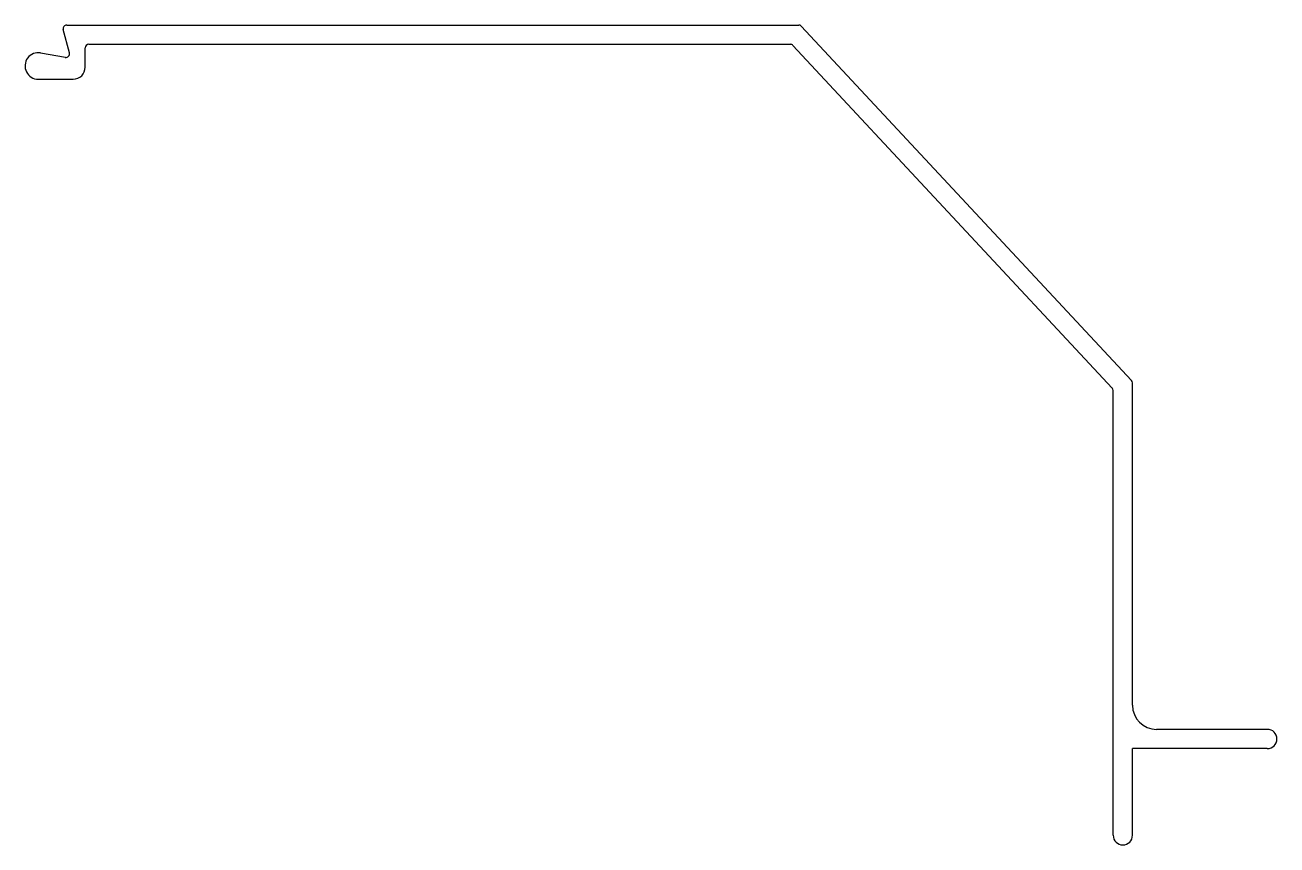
# Model space of a CAD drawing. Extents: x 1876 to 1980, y 2045 to 2113.
import ezdxf

# ---------------------------------------------------------------- set-up
doc = ezdxf.new("R2010")
doc.units = 0
doc.layers.get('0').update_dxf_attribs({"linetype": 'CONTINUOUS'})

msp = doc.modelspace()

# ---------------------------------------------------------------- linework, layer by layer
for p, q in [((1880.06, 2110.56), (1879.54, 2112.49)), ((1879.83, 2112.87), (1940.64, 2112.87)), ((1968.29, 2083.35), (1940.86, 2112.77)), ((1881.67, 2111.27), (1939.94, 2111.27)), ((1877.66, 2110.55), (1879.72, 2110.19)), ((1881.37, 2109.37), (1881.37, 2110.97)), ((1966.69, 2082.72), (1940.16, 2111.17)), ((1877.47, 2108.37), (1880.37, 2108.37)), ((1968.37, 2056.37), (1968.37, 2083.15)), ((1966.77, 2045.57), (1966.77, 2082.52)), ((1979.57, 2054.37), (1970.37, 2054.37)), ((1979.57, 2052.77), (1968.37, 2052.77)), ((1968.37, 2045.57), (1968.37, 2052.77))]:
    msp.add_line(p, q)
for centre, radius, start, end in [((1879.83, 2112.57), 0.3, 90, 195), ((1940.64, 2112.57), 0.3, 43, 90), ((1881.67, 2110.97), 0.3, 90, 180), ((1939.94, 2110.97), 0.3, 43, 90), ((1877.47, 2109.47), 1.1, 80, 270), ((1879.77, 2110.48), 0.3, 260, 15), ((1880.37, 2109.37), 1, 270, 0), ((1968.07, 2083.15), 0.3, 0, 43), ((1966.47, 2082.52), 0.3, 0, 43), ((1970.37, 2056.37), 2, 180, 270), ((1979.57, 2053.57), 0.8, 270, 90), ((1967.57, 2045.57), 0.8, 180, 0)]:
    msp.add_arc(centre, radius, start, end)

doc.saveas('drawing.dxf')
